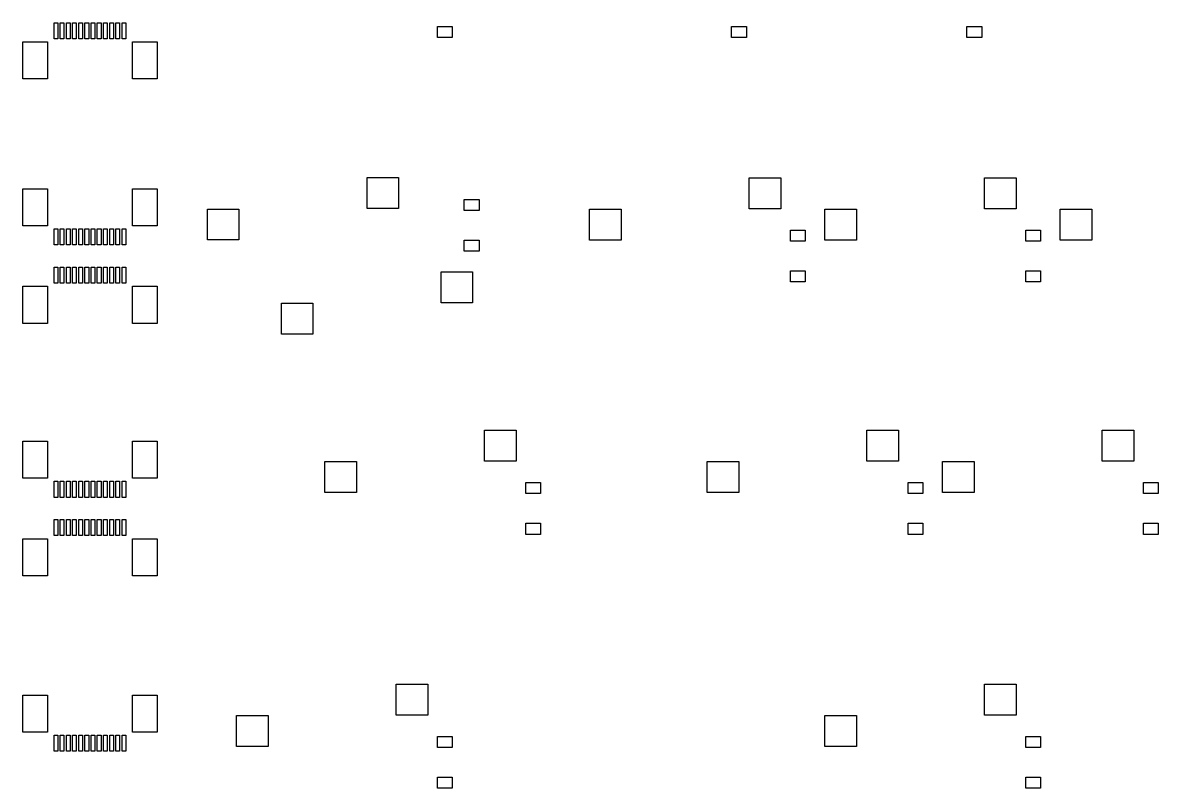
# Model space of a CAD drawing. Extents: x -21 to 350, y -103 to 34.
# Drawn here: x -20.9 to 71, y -103.3 to -41.3 of the extents above; entities that cross this region are included whole.
import ezdxf

# ---------------------------------------------------------------- set-up
doc = ezdxf.new("R2010")
doc.units = 0
doc.layers.add('BLACK', color=7, linetype='CONTINUOUS')

msp = doc.modelspace()

# ---------------------------------------------------------------- linework, layer by layer
at = {"layer": 'BLACK', "linetype": 'CONTINUOUS'}
for p, q in [((-18.375, -42.6133), (-18.375, -41.3133)), ((-18.375, -41.3133), (-18.075, -41.3133)), ((-18.075, -41.3133), (-18.075, -42.6133)), ((-17.875, -42.6133), (-17.875, -41.3133)), ((-17.875, -41.3133), (-17.575, -41.3133)), ((-17.575, -41.3133), (-17.575, -42.6133)), ((-17.375, -42.6133), (-17.375, -41.3133)), ((-17.375, -41.3133), (-17.075, -41.3133)), ((-17.075, -41.3133), (-17.075, -42.6133)), ((-16.875, -42.6133), (-16.875, -41.3133)), ((-16.875, -41.3133), (-16.575, -41.3133)), ((-16.575, -41.3133), (-16.575, -42.6133)), ((-16.375, -42.6133), (-16.375, -41.3133)), ((-16.375, -41.3133), (-16.075, -41.3133)), ((-16.075, -41.3133), (-16.075, -42.6133)), ((-15.875, -42.6133), (-15.875, -41.3133)), ((-15.875, -41.3133), (-15.575, -41.3133)), ((-15.575, -41.3133), (-15.575, -42.6133)), ((-15.375, -42.6133), (-15.375, -41.3133)), ((-15.375, -41.3133), (-15.075, -41.3133)), ((-15.075, -41.3133), (-15.075, -42.6133)), ((-14.875, -42.6133), (-14.875, -41.3133)), ((-14.875, -41.3133), (-14.575, -41.3133)), ((-14.575, -41.3133), (-14.575, -42.6133)), ((-14.375, -42.6133), (-14.375, -41.3133)), ((-14.375, -41.3133), (-14.075, -41.3133)), ((-14.075, -41.3133), (-14.075, -42.6133)), ((-13.875, -42.6133), (-13.875, -41.3133)), ((-13.875, -41.3133), (-13.575, -41.3133)), ((-13.575, -41.3133), (-13.575, -42.6133)), ((-13.375, -42.6133), (-13.375, -41.3133)), ((-13.375, -41.3133), (-13.075, -41.3133)), ((-13.075, -41.3133), (-13.075, -42.6133)), ((-12.875, -42.6133), (-12.875, -41.3133)), ((-12.875, -41.3133), (-12.575, -41.3133)), ((-12.575, -41.3133), (-12.575, -42.6133)), ((12.6625, -42.5133), (12.6625, -41.6133)), ((12.6625, -41.6133), (13.8625, -41.6133)), ((13.8625, -41.6133), (13.8625, -42.5133)), ((36.475, -42.5133), (36.475, -41.6133)), ((36.475, -41.6133), (37.675, -41.6133)), ((37.675, -41.6133), (37.675, -42.5133)), ((55.525, -42.5133), (55.525, -41.6133)), ((55.525, -41.6133), (56.725, -41.6133)), ((56.725, -41.6133), (56.725, -42.5133)), ((-20.915, -45.8633), (-20.915, -42.8633)), ((-20.915, -42.8633), (-18.915, -42.8633)), ((-18.915, -42.8633), (-18.915, -45.8633)), ((-18.075, -42.6133), (-18.375, -42.6133)), ((-17.575, -42.6133), (-17.875, -42.6133)), ((-17.075, -42.6133), (-17.375, -42.6133)), ((-16.575, -42.6133), (-16.875, -42.6133)), ((-16.075, -42.6133), (-16.375, -42.6133)), ((-15.575, -42.6133), (-15.875, -42.6133)), ((-15.075, -42.6133), (-15.375, -42.6133)), ((-14.575, -42.6133), (-14.875, -42.6133)), ((-14.075, -42.6133), (-14.375, -42.6133)), ((-13.575, -42.6133), (-13.875, -42.6133)), ((-13.075, -42.6133), (-13.375, -42.6133)), ((-12.575, -42.6133), (-12.875, -42.6133)), ((-12.035, -45.8633), (-12.035, -42.8633)), ((-12.035, -42.8633), (-10.035, -42.8633)), ((-10.035, -42.8633), (-10.035, -45.8633)), ((13.8625, -42.5133), (12.6625, -42.5133)), ((37.675, -42.5133), (36.475, -42.5133)), ((56.725, -42.5133), (55.525, -42.5133)), ((-18.915, -45.8633), (-20.915, -45.8633)), ((-10.035, -45.8633), (-12.035, -45.8633)), ((6.967, -56.3558), (6.967, -53.8558)), ((6.967, -53.8558), (9.517, -53.8558)), ((9.517, -53.8558), (9.517, -56.3558)), ((37.9045, -56.3683), (37.9045, -53.8683)), ((37.9045, -53.8683), (40.4545, -53.8683)), ((40.4545, -53.8683), (40.4545, -56.3683)), ((56.9545, -56.3683), (56.9545, -53.8683)), ((56.9545, -53.8683), (59.5045, -53.8683)), ((59.5045, -53.8683), (59.5045, -56.3683)), ((-20.915, -57.7483), (-20.915, -54.7483)), ((-20.915, -54.7483), (-18.915, -54.7483)), ((-18.915, -54.7483), (-18.915, -57.7483)), ((-12.035, -57.7483), (-12.035, -54.7483)), ((-12.035, -54.7483), (-10.035, -54.7483)), ((-10.035, -54.7483), (-10.035, -57.7483)), ((14.83, -56.5158), (14.83, -55.6158)), ((14.83, -55.6158), (16.03, -55.6158)), ((16.03, -55.6158), (16.03, -56.5158)), ((-5.96, -58.8958), (-5.96, -56.3958)), ((-5.96, -56.3958), (-3.41, -56.3958)), ((-3.41, -56.3958), (-3.41, -58.8958)), ((9.517, -56.3558), (6.967, -56.3558)), ((16.03, -56.5158), (14.83, -56.5158)), ((24.9775, -58.9083), (24.9775, -56.4083)), ((24.9775, -56.4083), (27.5275, -56.4083)), ((27.5275, -56.4083), (27.5275, -58.9083)), ((40.4545, -56.3683), (37.9045, -56.3683)), ((44.0275, -58.9083), (44.0275, -56.4083)), ((44.0275, -56.4083), (46.5775, -56.4083)), ((46.5775, -56.4083), (46.5775, -58.9083)), ((59.5045, -56.3683), (56.9545, -56.3683)), ((63.0775, -58.9083), (63.0775, -56.4083)), ((63.0775, -56.4083), (65.6275, -56.4083)), ((65.6275, -56.4083), (65.6275, -58.9083)), ((-18.915, -57.7483), (-20.915, -57.7483)), ((-10.035, -57.7483), (-12.035, -57.7483)), ((-18.375, -59.2983), (-18.375, -57.9983)), ((-18.375, -57.9983), (-18.075, -57.9983)), ((-18.075, -57.9983), (-18.075, -59.2983)), ((-17.875, -59.2983), (-17.875, -57.9983)), ((-17.875, -57.9983), (-17.575, -57.9983)), ((-17.575, -57.9983), (-17.575, -59.2983)), ((-17.375, -59.2983), (-17.375, -57.9983)), ((-17.375, -57.9983), (-17.075, -57.9983)), ((-17.075, -57.9983), (-17.075, -59.2983)), ((-16.875, -59.2983), (-16.875, -57.9983)), ((-16.875, -57.9983), (-16.575, -57.9983)), ((-16.575, -57.9983), (-16.575, -59.2983)), ((-16.375, -59.2983), (-16.375, -57.9983)), ((-16.375, -57.9983), (-16.075, -57.9983)), ((-16.075, -57.9983), (-16.075, -59.2983)), ((-15.875, -59.2983), (-15.875, -57.9983)), ((-15.875, -57.9983), (-15.575, -57.9983)), ((-15.575, -57.9983), (-15.575, -59.2983)), ((-15.375, -59.2983), (-15.375, -57.9983)), ((-15.375, -57.9983), (-15.075, -57.9983)), ((-15.075, -57.9983), (-15.075, -59.2983)), ((-14.875, -59.2983), (-14.875, -57.9983)), ((-14.875, -57.9983), (-14.575, -57.9983)), ((-14.575, -57.9983), (-14.575, -59.2983)), ((-14.375, -59.2983), (-14.375, -57.9983)), ((-14.375, -57.9983), (-14.075, -57.9983)), ((-14.075, -57.9983), (-14.075, -59.2983)), ((-13.875, -59.2983), (-13.875, -57.9983)), ((-13.875, -57.9983), (-13.575, -57.9983)), ((-13.575, -57.9983), (-13.575, -59.2983)), ((-13.375, -59.2983), (-13.375, -57.9983)), ((-13.375, -57.9983), (-13.075, -57.9983)), ((-13.075, -57.9983), (-13.075, -59.2983)), ((-12.875, -59.2983), (-12.875, -57.9983)), ((-12.875, -57.9983), (-12.575, -57.9983)), ((-12.575, -57.9983), (-12.575, -59.2983)), ((41.2375, -58.9983), (41.2375, -58.0983)), ((41.2375, -58.0983), (42.4375, -58.0983)), ((42.4375, -58.0983), (42.4375, -58.9983)), ((60.2875, -58.9983), (60.2875, -58.0983)), ((60.2875, -58.0983), (61.4875, -58.0983)), ((61.4875, -58.0983), (61.4875, -58.9983)), ((-18.075, -59.2983), (-18.375, -59.2983)), ((-17.575, -59.2983), (-17.875, -59.2983)), ((-17.075, -59.2983), (-17.375, -59.2983)), ((-16.575, -59.2983), (-16.875, -59.2983)), ((-16.075, -59.2983), (-16.375, -59.2983)), ((-15.575, -59.2983), (-15.875, -59.2983)), ((-15.075, -59.2983), (-15.375, -59.2983)), ((-14.575, -59.2983), (-14.875, -59.2983)), ((-14.075, -59.2983), (-14.375, -59.2983)), ((-13.575, -59.2983), (-13.875, -59.2983)), ((-13.075, -59.2983), (-13.375, -59.2983)), ((-12.575, -59.2983), (-12.875, -59.2983)), ((-3.41, -58.8958), (-5.96, -58.8958)), ((14.83, -59.8158), (14.83, -58.9158)), ((14.83, -58.9158), (16.03, -58.9158)), ((16.03, -58.9158), (16.03, -59.8158)), ((27.5275, -58.9083), (24.9775, -58.9083)), ((42.4375, -58.9983), (41.2375, -58.9983)), ((46.5775, -58.9083), (44.0275, -58.9083)), ((61.4875, -58.9983), (60.2875, -58.9983)), ((65.6275, -58.9083), (63.0775, -58.9083)), ((16.03, -59.8158), (14.83, -59.8158)), ((-18.375, -62.3983), (-18.375, -61.0983)), ((-18.375, -61.0983), (-18.075, -61.0983)), ((-18.075, -61.0983), (-18.075, -62.3983)), ((-17.875, -62.3983), (-17.875, -61.0983)), ((-17.875, -61.0983), (-17.575, -61.0983)), ((-17.575, -61.0983), (-17.575, -62.3983)), ((-17.375, -62.3983), (-17.375, -61.0983)), ((-17.375, -61.0983), (-17.075, -61.0983)), ((-17.075, -61.0983), (-17.075, -62.3983)), ((-16.875, -62.3983), (-16.875, -61.0983)), ((-16.875, -61.0983), (-16.575, -61.0983)), ((-16.575, -61.0983), (-16.575, -62.3983)), ((-16.375, -62.3983), (-16.375, -61.0983)), ((-16.375, -61.0983), (-16.075, -61.0983)), ((-16.075, -61.0983), (-16.075, -62.3983)), ((-15.875, -62.3983), (-15.875, -61.0983)), ((-15.875, -61.0983), (-15.575, -61.0983)), ((-15.575, -61.0983), (-15.575, -62.3983)), ((-15.375, -62.3983), (-15.375, -61.0983)), ((-15.375, -61.0983), (-15.075, -61.0983)), ((-15.075, -61.0983), (-15.075, -62.3983)), ((-14.875, -62.3983), (-14.875, -61.0983)), ((-14.875, -61.0983), (-14.575, -61.0983)), ((-14.575, -61.0983), (-14.575, -62.3983)), ((-14.375, -62.3983), (-14.375, -61.0983)), ((-14.375, -61.0983), (-14.075, -61.0983)), ((-14.075, -61.0983), (-14.075, -62.3983)), ((-13.875, -62.3983), (-13.875, -61.0983)), ((-13.875, -61.0983), (-13.575, -61.0983)), ((-13.575, -61.0983), (-13.575, -62.3983)), ((-13.375, -62.3983), (-13.375, -61.0983)), ((-13.375, -61.0983), (-13.075, -61.0983)), ((-13.075, -61.0983), (-13.075, -62.3983)), ((-12.875, -62.3983), (-12.875, -61.0983)), ((-12.875, -61.0983), (-12.575, -61.0983)), ((-12.575, -61.0983), (-12.575, -62.3983)), ((12.9537, -63.9883), (12.9537, -61.4883)), ((12.9537, -61.4883), (15.5038, -61.4883)), ((15.5038, -61.4883), (15.5038, -63.9883)), ((41.2375, -62.2983), (41.2375, -61.3983)), ((41.2375, -61.3983), (42.4375, -61.3983)), ((42.4375, -61.3983), (42.4375, -62.2983)), ((60.2875, -62.2983), (60.2875, -61.3983)), ((60.2875, -61.3983), (61.4875, -61.3983)), ((61.4875, -61.3983), (61.4875, -62.2983)), ((-18.075, -62.3983), (-18.375, -62.3983)), ((-17.575, -62.3983), (-17.875, -62.3983)), ((-17.075, -62.3983), (-17.375, -62.3983)), ((-16.575, -62.3983), (-16.875, -62.3983)), ((-16.075, -62.3983), (-16.375, -62.3983)), ((-15.575, -62.3983), (-15.875, -62.3983)), ((-15.075, -62.3983), (-15.375, -62.3983)), ((-14.575, -62.3983), (-14.875, -62.3983)), ((-14.075, -62.3983), (-14.375, -62.3983)), ((-13.575, -62.3983), (-13.875, -62.3983)), ((-13.075, -62.3983), (-13.375, -62.3983)), ((-12.575, -62.3983), (-12.875, -62.3983)), ((42.4375, -62.2983), (41.2375, -62.2983)), ((61.4875, -62.2983), (60.2875, -62.2983)), ((-20.915, -65.6483), (-20.915, -62.6483)), ((-20.915, -62.6483), (-18.915, -62.6483)), ((-18.915, -62.6483), (-18.915, -65.6483)), ((-12.035, -65.6483), (-12.035, -62.6483)), ((-12.035, -62.6483), (-10.035, -62.6483)), ((-10.035, -62.6483), (-10.035, -65.6483)), ((0.0267, -66.5283), (0.0267, -64.0283)), ((0.0267, -64.0283), (2.5768, -64.0283)), ((2.5768, -64.0283), (2.5768, -66.5283)), ((15.5038, -63.9883), (12.9537, -63.9883)), ((-18.915, -65.6483), (-20.915, -65.6483)), ((-10.035, -65.6483), (-12.035, -65.6483)), ((2.5768, -66.5283), (0.0267, -66.5283)), ((16.4733, -76.8053), (16.4733, -74.3053)), ((16.4733, -74.3053), (19.0233, -74.3053)), ((19.0233, -74.3053), (19.0233, -76.8053)), ((47.4295, -76.8053), (47.4295, -74.3053)), ((47.4295, -74.3053), (49.9795, -74.3053)), ((49.9795, -74.3053), (49.9795, -76.8053)), ((66.4795, -76.8053), (66.4795, -74.3053)), ((66.4795, -74.3053), (69.0295, -74.3053)), ((69.0295, -74.3053), (69.0295, -76.8053)), ((-20.915, -78.1853), (-20.915, -75.1853)), ((-20.915, -75.1853), (-18.915, -75.1853)), ((-18.915, -75.1853), (-18.915, -78.1853)), ((-12.035, -78.1853), (-12.035, -75.1853)), ((-12.035, -75.1853), (-10.035, -75.1853)), ((-10.035, -75.1853), (-10.035, -78.1853)), ((3.5463, -79.3453), (3.5463, -76.8453)), ((3.5463, -76.8453), (6.0963, -76.8453)), ((6.0963, -76.8453), (6.0963, -79.3453)), ((19.0233, -76.8053), (16.4733, -76.8053)), ((34.5025, -79.3453), (34.5025, -76.8453)), ((34.5025, -76.8453), (37.0525, -76.8453)), ((37.0525, -76.8453), (37.0525, -79.3453)), ((49.9795, -76.8053), (47.4295, -76.8053)), ((53.5525, -79.3453), (53.5525, -76.8453)), ((53.5525, -76.8453), (56.1025, -76.8453)), ((56.1025, -76.8453), (56.1025, -79.3453)), ((69.0295, -76.8053), (66.4795, -76.8053)), ((-18.915, -78.1853), (-20.915, -78.1853)), ((-18.375, -79.7353), (-18.375, -78.4353)), ((-18.375, -78.4353), (-18.075, -78.4353)), ((-18.075, -78.4353), (-18.075, -79.7353)), ((-17.875, -79.7353), (-17.875, -78.4353)), ((-17.875, -78.4353), (-17.575, -78.4353)), ((-17.575, -78.4353), (-17.575, -79.7353)), ((-17.375, -79.7353), (-17.375, -78.4353)), ((-17.375, -78.4353), (-17.075, -78.4353)), ((-17.075, -78.4353), (-17.075, -79.7353)), ((-16.875, -79.7353), (-16.875, -78.4353)), ((-16.875, -78.4353), (-16.575, -78.4353)), ((-16.575, -78.4353), (-16.575, -79.7353)), ((-16.375, -79.7353), (-16.375, -78.4353)), ((-16.375, -78.4353), (-16.075, -78.4353)), ((-16.075, -78.4353), (-16.075, -79.7353)), ((-15.875, -79.7353), (-15.875, -78.4353)), ((-15.875, -78.4353), (-15.575, -78.4353)), ((-15.575, -78.4353), (-15.575, -79.7353)), ((-15.375, -79.7353), (-15.375, -78.4353)), ((-15.375, -78.4353), (-15.075, -78.4353)), ((-15.075, -78.4353), (-15.075, -79.7353)), ((-14.875, -79.7353), (-14.875, -78.4353)), ((-14.875, -78.4353), (-14.575, -78.4353)), ((-14.575, -78.4353), (-14.575, -79.7353)), ((-14.375, -79.7353), (-14.375, -78.4353)), ((-14.375, -78.4353), (-14.075, -78.4353)), ((-14.075, -78.4353), (-14.075, -79.7353)), ((-13.875, -79.7353), (-13.875, -78.4353)), ((-13.875, -78.4353), (-13.575, -78.4353)), ((-13.575, -78.4353), (-13.575, -79.7353)), ((-13.375, -79.7353), (-13.375, -78.4353)), ((-13.375, -78.4353), (-13.075, -78.4353)), ((-13.075, -78.4353), (-13.075, -79.7353)), ((-12.875, -79.7353), (-12.875, -78.4353)), ((-12.875, -78.4353), (-12.575, -78.4353)), ((-12.575, -78.4353), (-12.575, -79.7353)), ((-10.035, -78.1853), (-12.035, -78.1853)), ((19.8062, -79.4353), (19.8062, -78.5353)), ((19.8062, -78.5353), (21.0062, -78.5353)), ((21.0062, -78.5353), (21.0062, -79.4353)), ((50.7625, -79.4353), (50.7625, -78.5353)), ((50.7625, -78.5353), (51.9625, -78.5353)), ((51.9625, -78.5353), (51.9625, -79.4353)), ((69.8125, -79.4353), (69.8125, -78.5353)), ((69.8125, -78.5353), (71.0125, -78.5353)), ((71.0125, -78.5353), (71.0125, -79.4353)), ((-18.075, -79.7353), (-18.375, -79.7353)), ((-17.575, -79.7353), (-17.875, -79.7353)), ((-17.075, -79.7353), (-17.375, -79.7353)), ((-16.575, -79.7353), (-16.875, -79.7353)), ((-16.075, -79.7353), (-16.375, -79.7353)), ((-15.575, -79.7353), (-15.875, -79.7353)), ((-15.075, -79.7353), (-15.375, -79.7353)), ((-14.575, -79.7353), (-14.875, -79.7353)), ((-14.075, -79.7353), (-14.375, -79.7353)), ((-13.575, -79.7353), (-13.875, -79.7353)), ((-13.075, -79.7353), (-13.375, -79.7353)), ((-12.575, -79.7353), (-12.875, -79.7353)), ((6.0963, -79.3453), (3.5463, -79.3453)), ((21.0062, -79.4353), (19.8062, -79.4353)), ((37.0525, -79.3453), (34.5025, -79.3453)), ((51.9625, -79.4353), (50.7625, -79.4353)), ((56.1025, -79.3453), (53.5525, -79.3453)), ((71.0125, -79.4353), (69.8125, -79.4353)), ((-18.375, -82.8353), (-18.375, -81.5353)), ((-18.375, -81.5353), (-18.075, -81.5353)), ((-18.075, -81.5353), (-18.075, -82.8353)), ((-17.875, -82.8353), (-17.875, -81.5353)), ((-17.875, -81.5353), (-17.575, -81.5353)), ((-17.575, -81.5353), (-17.575, -82.8353)), ((-17.375, -82.8353), (-17.375, -81.5353)), ((-17.375, -81.5353), (-17.075, -81.5353)), ((-17.075, -81.5353), (-17.075, -82.8353)), ((-16.875, -82.8353), (-16.875, -81.5353)), ((-16.875, -81.5353), (-16.575, -81.5353)), ((-16.575, -81.5353), (-16.575, -82.8353)), ((-16.375, -82.8353), (-16.375, -81.5353)), ((-16.375, -81.5353), (-16.075, -81.5353)), ((-16.075, -81.5353), (-16.075, -82.8353)), ((-15.875, -82.8353), (-15.875, -81.5353)), ((-15.875, -81.5353), (-15.575, -81.5353)), ((-15.575, -81.5353), (-15.575, -82.8353)), ((-15.375, -82.8353), (-15.375, -81.5353)), ((-15.375, -81.5353), (-15.075, -81.5353)), ((-15.075, -81.5353), (-15.075, -82.8353)), ((-14.875, -82.8353), (-14.875, -81.5353)), ((-14.875, -81.5353), (-14.575, -81.5353)), ((-14.575, -81.5353), (-14.575, -82.8353)), ((-14.375, -82.8353), (-14.375, -81.5353)), ((-14.375, -81.5353), (-14.075, -81.5353)), ((-14.075, -81.5353), (-14.075, -82.8353)), ((-13.875, -82.8353), (-13.875, -81.5353)), ((-13.875, -81.5353), (-13.575, -81.5353)), ((-13.575, -81.5353), (-13.575, -82.8353)), ((-13.375, -82.8353), (-13.375, -81.5353)), ((-13.375, -81.5353), (-13.075, -81.5353)), ((-13.075, -81.5353), (-13.075, -82.8353)), ((-12.875, -82.8353), (-12.875, -81.5353)), ((-12.875, -81.5353), (-12.575, -81.5353)), ((-12.575, -81.5353), (-12.575, -82.8353)), ((19.8062, -82.7353), (19.8062, -81.8353)), ((19.8062, -81.8353), (21.0062, -81.8353)), ((21.0062, -81.8353), (21.0062, -82.7353)), ((50.7625, -82.7353), (50.7625, -81.8353)), ((50.7625, -81.8353), (51.9625, -81.8353)), ((51.9625, -81.8353), (51.9625, -82.7353)), ((69.8125, -82.7353), (69.8125, -81.8353)), ((69.8125, -81.8353), (71.0125, -81.8353)), ((71.0125, -81.8353), (71.0125, -82.7353)), ((-20.915, -86.0853), (-20.915, -83.0853)), ((-20.915, -83.0853), (-18.915, -83.0853)), ((-18.915, -83.0853), (-18.915, -86.0853)), ((-18.075, -82.8353), (-18.375, -82.8353)), ((-17.575, -82.8353), (-17.875, -82.8353)), ((-17.075, -82.8353), (-17.375, -82.8353)), ((-16.575, -82.8353), (-16.875, -82.8353)), ((-16.075, -82.8353), (-16.375, -82.8353)), ((-15.575, -82.8353), (-15.875, -82.8353)), ((-15.075, -82.8353), (-15.375, -82.8353)), ((-14.575, -82.8353), (-14.875, -82.8353)), ((-14.075, -82.8353), (-14.375, -82.8353)), ((-13.575, -82.8353), (-13.875, -82.8353)), ((-13.075, -82.8353), (-13.375, -82.8353)), ((-12.575, -82.8353), (-12.875, -82.8353)), ((-12.035, -86.0853), (-12.035, -83.0853)), ((-12.035, -83.0853), (-10.035, -83.0853)), ((-10.035, -83.0853), (-10.035, -86.0853)), ((21.0062, -82.7353), (19.8062, -82.7353)), ((51.9625, -82.7353), (50.7625, -82.7353)), ((71.0125, -82.7353), (69.8125, -82.7353)), ((-18.915, -86.0853), (-20.915, -86.0853)), ((-10.035, -86.0853), (-12.035, -86.0853)), ((9.3295, -97.3553), (9.3295, -94.8553)), ((9.3295, -94.8553), (11.8795, -94.8553)), ((11.8795, -94.8553), (11.8795, -97.3553)), ((56.9545, -97.3553), (56.9545, -94.8553)), ((56.9545, -94.8553), (59.5045, -94.8553)), ((59.5045, -94.8553), (59.5045, -97.3553)), ((-20.915, -98.7353), (-20.915, -95.7353)), ((-20.915, -95.7353), (-18.915, -95.7353)), ((-18.915, -95.7353), (-18.915, -98.7353)), ((-12.035, -98.7353), (-12.035, -95.7353)), ((-12.035, -95.7353), (-10.035, -95.7353)), ((-10.035, -95.7353), (-10.035, -98.7353)), ((-3.5975, -99.8953), (-3.5975, -97.3953)), ((-3.5975, -97.3953), (-1.0475, -97.3953)), ((-1.0475, -97.3953), (-1.0475, -99.8953)), ((11.8795, -97.3553), (9.3295, -97.3553)), ((44.0275, -99.8953), (44.0275, -97.3953)), ((44.0275, -97.3953), (46.5775, -97.3953)), ((46.5775, -97.3953), (46.5775, -99.8953)), ((59.5045, -97.3553), (56.9545, -97.3553)), ((-18.915, -98.7353), (-20.915, -98.7353)), ((-18.375, -100.285), (-18.375, -98.9853)), ((-18.375, -98.9853), (-18.075, -98.9853)), ((-18.075, -98.9853), (-18.075, -100.285)), ((-17.875, -100.285), (-17.875, -98.9853)), ((-17.875, -98.9853), (-17.575, -98.9853)), ((-17.575, -98.9853), (-17.575, -100.285)), ((-17.375, -100.285), (-17.375, -98.9853)), ((-17.375, -98.9853), (-17.075, -98.9853)), ((-17.075, -98.9853), (-17.075, -100.285)), ((-16.875, -100.285), (-16.875, -98.9853)), ((-16.875, -98.9853), (-16.575, -98.9853)), ((-16.575, -98.9853), (-16.575, -100.285)), ((-16.375, -100.285), (-16.375, -98.9853)), ((-16.375, -98.9853), (-16.075, -98.9853)), ((-16.075, -98.9853), (-16.075, -100.285)), ((-15.875, -100.285), (-15.875, -98.9853)), ((-15.875, -98.9853), (-15.575, -98.9853)), ((-15.575, -98.9853), (-15.575, -100.285)), ((-15.375, -100.285), (-15.375, -98.9853)), ((-15.375, -98.9853), (-15.075, -98.9853)), ((-15.075, -98.9853), (-15.075, -100.285)), ((-14.875, -100.285), (-14.875, -98.9853)), ((-14.875, -98.9853), (-14.575, -98.9853)), ((-14.575, -98.9853), (-14.575, -100.285)), ((-14.375, -100.285), (-14.375, -98.9853)), ((-14.375, -98.9853), (-14.075, -98.9853)), ((-14.075, -98.9853), (-14.075, -100.285)), ((-13.875, -100.285), (-13.875, -98.9853)), ((-13.875, -98.9853), (-13.575, -98.9853)), ((-13.575, -98.9853), (-13.575, -100.285)), ((-13.375, -100.285), (-13.375, -98.9853)), ((-13.375, -98.9853), (-13.075, -98.9853)), ((-13.075, -98.9853), (-13.075, -100.285)), ((-12.875, -100.285), (-12.875, -98.9853)), ((-12.875, -98.9853), (-12.575, -98.9853)), ((-12.575, -98.9853), (-12.575, -100.285)), ((-10.035, -98.7353), (-12.035, -98.7353)), ((12.6625, -99.9853), (12.6625, -99.0853)), ((12.6625, -99.0853), (13.8625, -99.0853)), ((13.8625, -99.0853), (13.8625, -99.9853)), ((60.2875, -99.9853), (60.2875, -99.0853)), ((60.2875, -99.0853), (61.4875, -99.0853)), ((61.4875, -99.0853), (61.4875, -99.9853)), ((-1.0475, -99.8953), (-3.5975, -99.8953)), ((13.8625, -99.9853), (12.6625, -99.9853)), ((46.5775, -99.8953), (44.0275, -99.8953)), ((61.4875, -99.9853), (60.2875, -99.9853)), ((-18.075, -100.285), (-18.375, -100.285)), ((-17.575, -100.285), (-17.875, -100.285)), ((-17.075, -100.285), (-17.375, -100.285)), ((-16.575, -100.285), (-16.875, -100.285)), ((-16.075, -100.285), (-16.375, -100.285)), ((-15.575, -100.285), (-15.875, -100.285)), ((-15.075, -100.285), (-15.375, -100.285)), ((-14.575, -100.285), (-14.875, -100.285)), ((-14.075, -100.285), (-14.375, -100.285)), ((-13.575, -100.285), (-13.875, -100.285)), ((-13.075, -100.285), (-13.375, -100.285)), ((-12.575, -100.285), (-12.875, -100.285)), ((12.6625, -103.285), (12.6625, -102.385)), ((12.6625, -102.385), (13.8625, -102.385)), ((13.8625, -102.385), (13.8625, -103.285)), ((60.2875, -103.285), (60.2875, -102.385)), ((60.2875, -102.385), (61.4875, -102.385)), ((61.4875, -102.385), (61.4875, -103.285)), ((13.8625, -103.285), (12.6625, -103.285)), ((61.4875, -103.285), (60.2875, -103.285))]:
    msp.add_line(p, q, dxfattribs=at)

doc.saveas('drawing.dxf')
